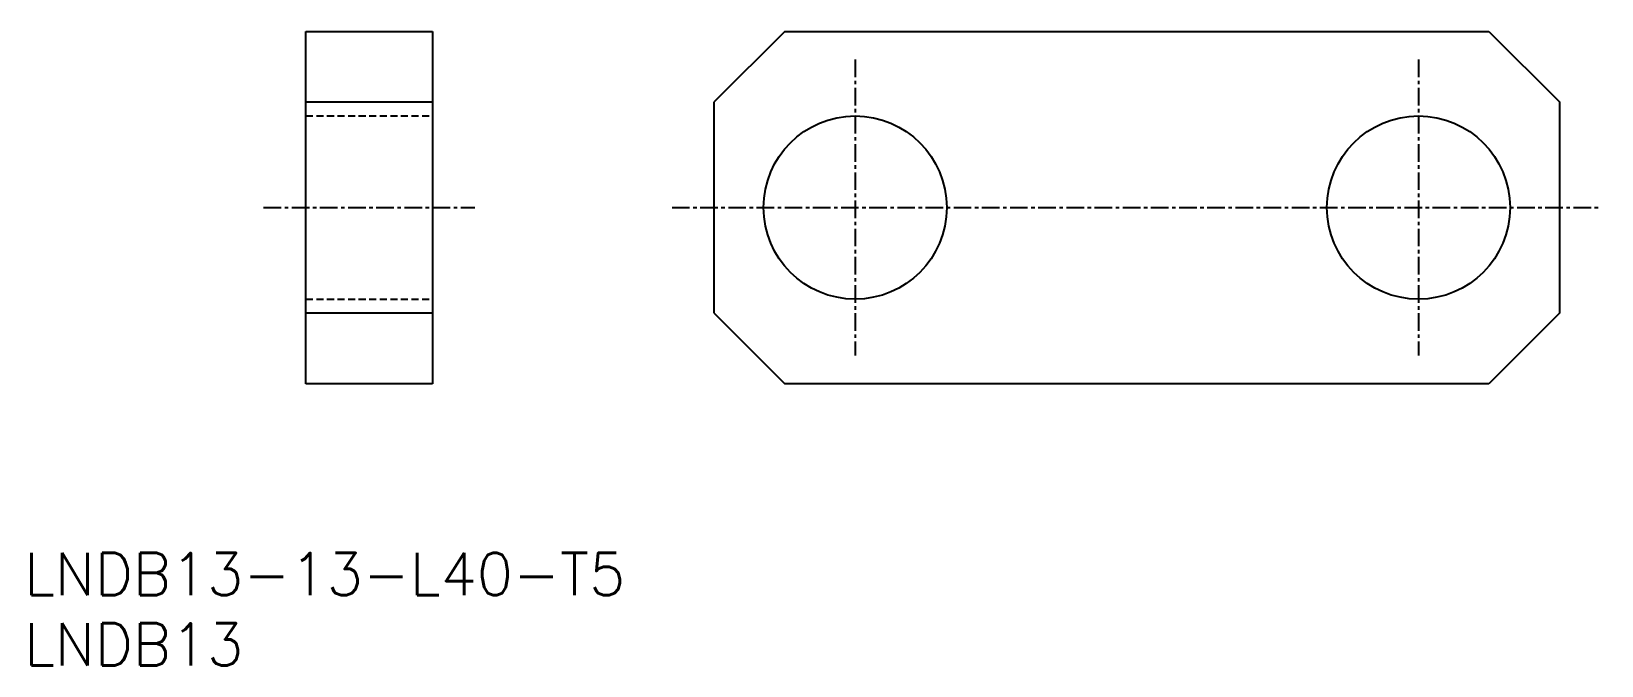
# Model space of a CAD drawing. Extents: x 1 to 112, y 0 to 45.
import ezdxf

# ---------------------------------------------------------------- set-up
doc = ezdxf.new("R2010")
doc.units = 0
doc.linetypes.add('CENTER', pattern=[2, 1.25, -0.25, 0.25, -0.25])
doc.linetypes.add('DASHED', pattern=[0.75, 0.5, -0.25])
doc.layers.get('0').update_dxf_attribs({"linetype": 'CONTINUOUS'})
doc.layers.add('CENTER', color=1, linetype='CENTER')
doc.styles.get("Standard").update_dxf_attribs({"font": 'txt.shx'})

# ---------------------------------------------------------------- blocks, each defined once
blk = doc.blocks.new('*U6')
at = {"color": 7, "linetype": 'CONTINUOUS'}
blk.add_text('LNDB13', height=3, dxfattribs=at).set_placement((0, 0))
blk = doc.blocks.new('*U7')
at = {"color": 7, "linetype": 'CONTINUOUS'}
blk.add_text('LNDB13-13-L40-T5', height=3, dxfattribs=at).set_placement((0, 5))

msp = doc.modelspace()

# ---------------------------------------------------------------- linework, layer by layer
at = {"color": 7, "linetype": 'CONTINUOUS'}
for p, q in [((20, 45), (29, 45)), ((20, 20), (20, 45)), ((29, 45), (29, 20)), ((54, 45), (49, 40)), ((54, 45), (104, 45)), ((104, 45), (109, 40)), ((20, 40), (29, 40)), ((49, 25), (49, 40)), ((109, 40), (109, 25)), ((29, 25), (20, 25)), ((49, 25), (54, 20)), ((109, 25), (104, 20)), ((29, 20), (20, 20)), ((104, 20), (54, 20))]:
    msp.add_line(p, q, dxfattribs=at)
at = {"color": 3, "linetype": 'DASHED'}
for p, q in [((20, 39), (29, 39)), ((20, 26), (29, 26))]:
    msp.add_line(p, q, dxfattribs=at)
at = {"color": 7, "linetype": 'CONTINUOUS'}
for centre in [(59, 32.5), (99, 32.5)]:
    msp.add_circle(centre, 6.5, dxfattribs=at)
at = {"layer": 'CENTER', "color": 1, "linetype": 'CENTER'}
for p, q in [((59, 43), (59, 22)), ((99, 43), (99, 22)), ((17, 32.5), (32, 32.5)), ((46, 32.5), (112, 32.5))]:
    msp.add_line(p, q, dxfattribs=at)

# ---------------------------------------------------------------- block references
at = {"color": 7, "linetype": 'CONTINUOUS'}
for name in ['*U7', '*U6']:
    msp.add_blockref(name, (0, 0), dxfattribs=at)

doc.saveas('drawing.dxf')
